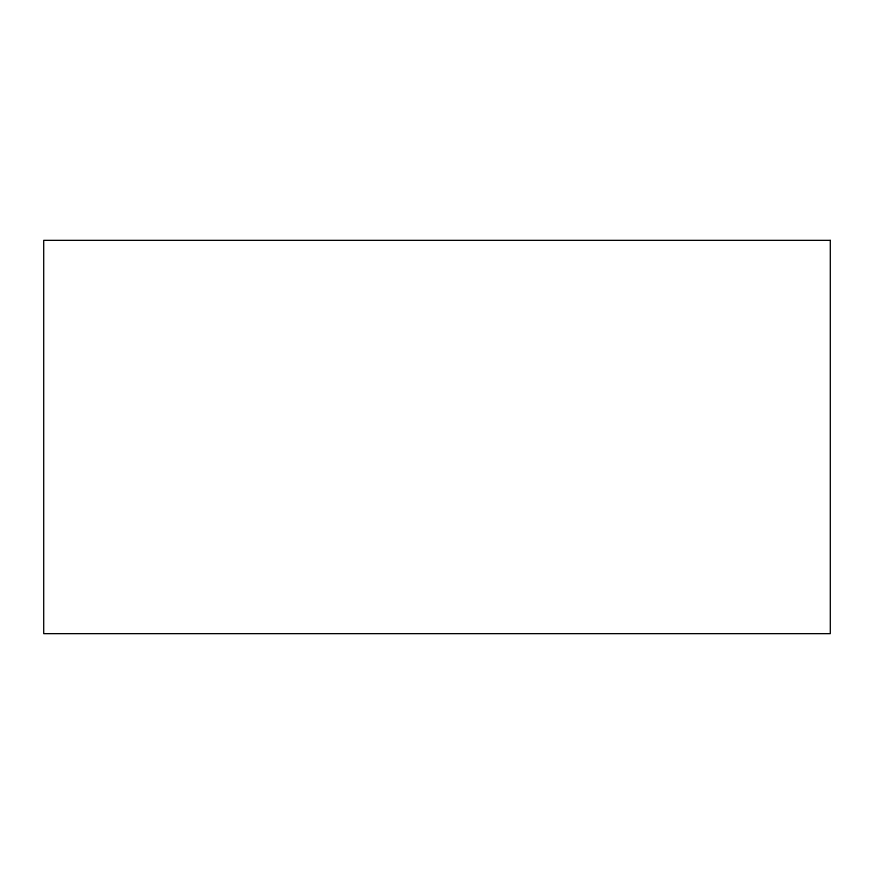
<?xml version="1.0" encoding="UTF-8"?>
<svg xmlns="http://www.w3.org/2000/svg" width="874" height="874" viewBox="0 0 874 874"><rect width="100%" height="100%" fill="white"/><g stroke="black" fill="none" stroke-linecap="round" stroke-linejoin="round"><path stroke-width="1.31" d="M830.3 240.35L43.7 240.35L43.7 633.65L830.3 633.65L830.3 240.35"/></g></svg>
